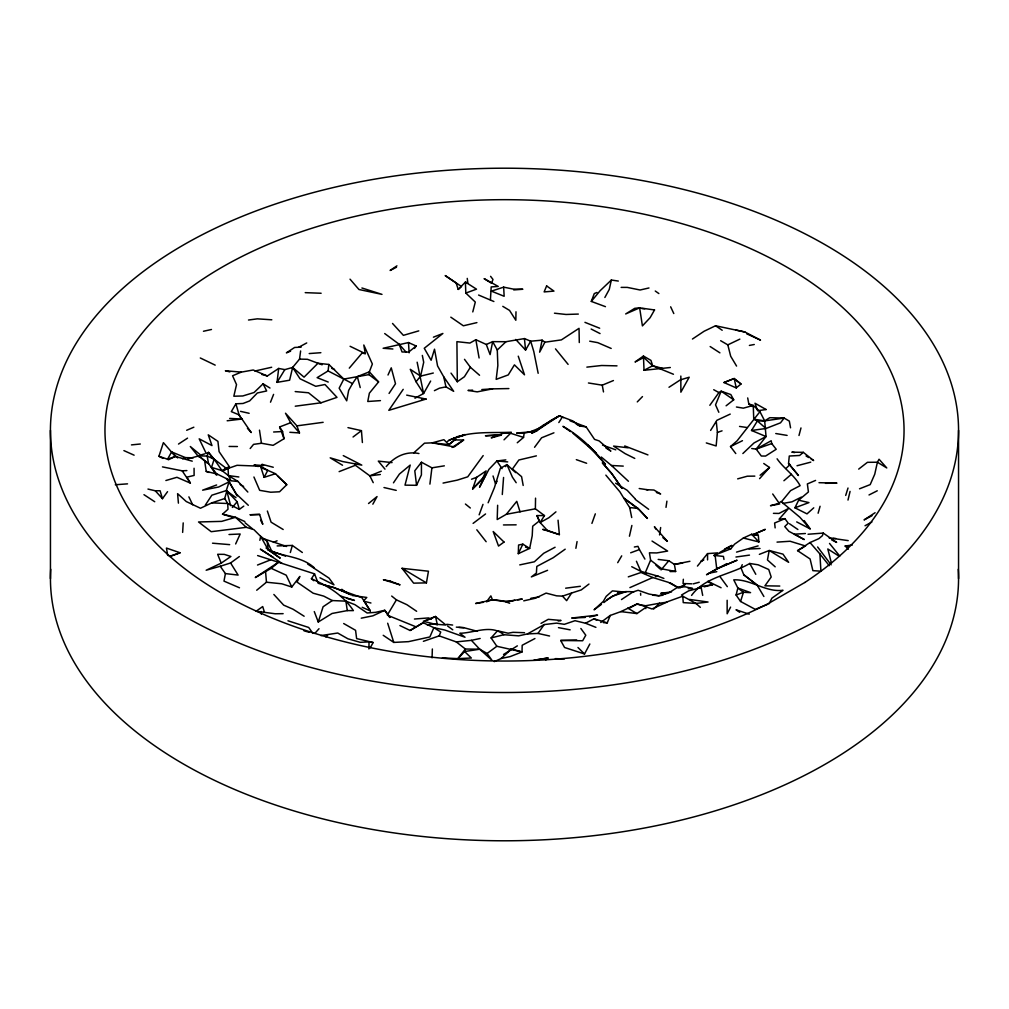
<?xml version="1.0" encoding="UTF-8"?>
<svg xmlns="http://www.w3.org/2000/svg" width="1009" height="1009" viewBox="0 0 1009 1009"><rect width="100%" height="100%" fill="white"/><g stroke="black" fill="none" stroke-linecap="round" stroke-linejoin="round"><path stroke-width="1.5" d="M444.338 465.843L431.915 467.835L421.459 462.236L421.409 474.898L416.566 485.304L405 485.14L410.209 465.073L399.413 474.066L393.46 482.832M464.506 359.33L470.383 367.263L464.405 376.735L457.317 381.743L456.913 341.66L469.904 343.06L475.844 339.718L486.3 344.473L490.109 354.613L492.657 341.635L505.963 341.71L524.428 338.583L530.696 341.193L542.123 340.159L544.898 342.202L561.382 339.894L579.04 328.329L579.292 342.543M558.053 520.19L559.39 534.619L547.256 530.343L540.105 522.536L544.456 515.586L535.375 508.801L535.552 498.156M515.99 311.794L515.826 320.257L509.532 310.406L502.797 306.345M368.89 648.951L369.054 641.888L360.226 642.317L347.916 638.798L337.712 633.021L320.887 635.594M497.639 505.269L497.197 519.547L506.316 514.313L535.375 508.801M525.512 547.143L529.675 548.417L518.298 553.676L518.576 545.037L522.864 544.154L529.675 548.417L532.21 535.754L532.702 526.181L539.222 521.022L536.965 515.574L544.456 515.586M432.066 657.843L432.356 648.989M349.278 368.134L362.029 353.112L365.271 353.642L363.808 345.002L372.371 364.022L369.344 371.842L357.325 376.597L352.482 383.584L343.817 379.081L328.858 364.463L317.961 363.278L304.05 377.164L292.623 367.453L284.828 369.622L278.673 368.449L277.034 382.373L289.621 380.204L292.623 367.453L299.534 359.116L300.619 350.981M182.642 532.399L183.209 522.902M645.596 574.184L645.76 571.548L650.591 560.172L649.43 552.818L656.771 552.932L667.617 551.065L652.028 541.051M683.345 579.254L683.055 583.555L691.77 583.82M502.293 494.511L503.567 477.471M716.34 422.166L717.399 432.394L716.15 445.953L706.3 442.926M788.546 463.509L798.409 475.428L788.546 463.509L789.278 456.03L799.62 455.475L803.328 452.347L813.645 460.558L811.122 459.032M490.412 299.812L491.206 286.909L498.244 286.442L484.106 278.635L491.509 283.252L492.997 279.468L490.588 276.327M328.228 382.045L317.141 377.656L328.089 370.934L328.858 364.463M429.91 484.118L431.915 467.835M378.577 381.919L368.941 374.604L369.344 371.842L378.577 381.919L369.37 393.182L367.768 401.494L380.443 400.623M666.003 507.363L666.911 501.158M517.264 442.762L523.532 437.401L524.176 433.164L536.296 430.502M680.835 376.054L680.873 392.186L689.21 377.215L680.255 379.926L668.992 387.267M659.533 534.934L660.655 527.53M426.416 582.874L428.459 571.22L402.061 568.319L413.64 583.152L426.416 582.874L402.061 568.319M575.874 548.303L577.072 541.581M221.223 563.136L217.654 554.294L224.288 554.37L230.884 556.476L221.223 563.136L206.164 570.236L220.239 566.263L225.411 573.591L223.985 581.121L239.486 587.78M259.855 540.307L260.663 536.372L253.839 529.586L246.284 527.329L211.196 531.693L198.533 521.968L221.677 521.376L235.564 517.302L244.859 521.577M542.123 340.159L539.626 352.179L544.898 342.202M618.315 281.057L611.34 280.035L609.272 289.419L604.87 297.478M629.427 536.208L631.874 525.462M847.989 500.073L850.07 491.408M472.78 311.92L475.302 302.057L465.817 293.064L465.401 282.079L467.848 283.088L467.243 278.383M767.761 604.265L755.249 609.348L740.568 601.478L736.091 595.007L737.856 588.033L733.745 579.847C751.15 579.103 765.541 592.535 783.022 590.278L771.898 598.173L769.148 603.71M798.989 435.497L800.982 427.942M162.89 458.389L158.93 456.27L163.395 442.636L175.339 456.446L192.24 461.163M290.34 552.528L292.333 545.44L277.147 545.919M818.11 513.228L820.077 506.278M740.568 601.478L743.444 592.283L737.856 588.033L750.57 592.636L743.444 592.283L736.091 595.007M845.706 495.419L848.014 488.028M257.623 555.568L314.531 573.856L311.415 578.762C327.786 585.788 343.438 595.411 353.377 610.609L347.285 610.596L332.062 613.472L318.264 622.011L323.094 606.75L332.302 600.557L345.898 601.15L354.966 604.694L367.137 612.98L375.512 612.349L384.757 610.294L389.915 617.357M217.313 474.734L211.512 467.394L214.173 459.183L208.459 452.373L206.214 453.457L199.189 438.839L211.978 445.574L208.245 434.829L217.919 441.362L219.092 451.628L229.384 466.7L228.362 468.592M187.409 458.944L198.773 455.917L204.6 460.672L206.24 471.417L217.225 474.066L226.23 478.531L229.106 481.835L226.268 490.588L211.852 495.192L205.357 505.068M231.994 517.112L222.522 514.161L228.009 509.255L227.693 503.504L224.704 498.534L226.836 490.967L226.268 490.588L235.98 497.677M831.618 539.853L836.625 542.413L823.256 533.08L822.385 535.691L818.879 538.642L810 542.552L797.577 550.662L810.101 558.986L812.888 570.653L820.91 571.17L819.913 553.954L810 542.552M472.666 488.898L476.664 477.295L486.124 470.913L482.062 479.817L472.666 488.898L485.569 475.138L479.552 487.208L488.861 469.437L496.92 460.974L505.837 459.89M591.917 523.394L595.323 513.846M479.136 514.842L482.996 504.374M605.45 306.66L591.299 301.414L594.288 293.569L596.95 292.471M270.5 402.187L273.59 394.38M603.344 622.629L607.254 622.868L610.231 615.452L620.825 611.618L637.347 603.849L652.016 608.969L668.248 601.44L682.765 596.193L695.983 603.445L700.322 607.342M423.389 641.32L439.18 635.884L440.731 632.063L433.87 627.674L423.2 622.73L410.083 630.474L399.917 625.567M742.246 564.674L740.947 567.815L743.797 574.802L755.703 583.997M488.129 502.785L494.41 487.675L500.338 468.353L506.934 464.607L515.687 472.603M387.998 375.02L391.252 367.844L395.503 383.735L389.058 393.434M235.652 543.952L240.18 534.013L229.018 534.518M518.298 553.676L522.864 544.154M813.746 507.83L807.011 513.871L794.928 507.804L798.636 500.199L808.423 491.963L807.364 483.929L815.575 480.423M368.941 374.604L343.817 379.081L339.15 388.2L346.705 400.825L348.635 390.445L352.482 383.584M730.592 607.103L727.161 613.775L727.148 600.279M211.512 467.394L221.993 470.61L237.039 465.3L260.499 466.196L264.144 477.333L267.751 470.345L275.482 473.713L286.745 484.749L279.556 491.774L270.715 492.228L259.679 490.336L253.927 477.005M576.694 639.958L560.676 640.475L564.573 647.488L584.526 653.971L589.849 643.994M370.278 647.753L373.128 642.531L356.618 638.596L355.572 630.31L343.678 623.524M167.532 459.284L171.593 451.918L185.429 457.607L193.299 457.809M372.851 504.185L377.038 496.579L368.537 503.516M430.654 381.049L423.591 393.51L414.951 398.214M515.713 339.453L525.563 350.06L530.696 341.193L533.799 351.548L538.163 373.292M617.71 562.681L621.708 555.858M278.673 368.449L267.347 375.979L253.209 370L241.34 372.107L232.575 375.764L236.522 384.606L233.836 396.222L242.778 395.969L254.066 392.514L263.097 383.811L266.666 390.962L257.371 392.968L249.639 400.914L243.055 403.474L235.904 403.802L231.313 411.622L239.095 414.876L251.241 432.558L247.445 428.333M387.33 615.074L396.411 599.863L391.681 596.054M277.034 382.373L284.828 369.622M751.73 448.526L756.182 449.093L766.045 436.544L751.528 430.477L757.381 420.942L764.671 420.879L784.144 418.079L789.328 421.106L790.551 427.816M710.613 430.414L716.882 420.312L730.226 414.094M558.822 422.557L561.609 418.205M588.953 584.072L581.247 589.924L571.624 593.015L566.629 600.658L562.505 596.142L556.615 595.84L546.109 593.103L535.363 598.249L523.734 600.834M497.122 481.268L495.469 483.778L493.035 475.971M505.547 466.625L506.934 464.607L512.395 477.131L516.192 482.718M709.844 405.303L718.913 392.564L721.158 391.189L730.831 394.557L733.707 399.816L726.102 405.807M414.447 348.458L416.162 346.011L408.506 342.556L383.13 348.269L392.892 349M483.185 455.589L467.735 476.816L457.228 480.145L443.052 483.084M534.934 638.533L522.183 645.268L522.019 651.953L496.857 646.277L491.106 637.928L503.882 634.724L518.676 635.847L527.455 633.917L537.948 633.425L544.192 624.571L556.577 623.121L564.334 624.331L575.004 620.699L585.51 623.234L595.915 627.358M147.97 489.062L155.285 490.79L162.474 498.686L167.544 491.673M403.209 389.335L388.818 410.335L426.063 399.059L406.69 395.124M534.556 447.29L541.606 437.78L553.928 432.811M747.694 397.937L748.804 403.903L753.256 405.441L759.941 411.672L737.125 440.794L730.503 446.583L735.775 453.558M256.702 590.227L266.464 582.218L281.788 583.795L291.778 587.011L299.875 576.429L297.024 582.092L313.156 593.204L323.712 596.105L332.302 600.557M421.459 462.236L414.787 470.787L416.566 485.304M506.316 514.313L516.772 501.322L520.064 511.904M250.182 448.526L253.562 444.364L261.457 443.266L273.124 445.335L284.034 438.701L282.558 431.537L279.619 426.958L290.655 422.708L299.484 432.937L289.86 432.293M417.146 362.193L423.591 393.51L416.049 381.717L420.602 376.117L423.704 362.256L422.33 355.42M697.446 566.074L707.561 553.6L717.866 552.869L714.006 555.429L715.293 556.791L716.743 568.824L706.514 574.739L726.846 563.615M691.569 595.411C705.228 576.543 730.781 574.827 749.737 563.463L758.175 564.813L768.732 569.505L771.204 577.034L764.923 585.825L779.793 586.052M723.97 559.453L723.428 556.413L714.006 555.429L730.743 548.871L734.602 544.141L743.356 538.037L751.617 534.265L758.289 535.274L758.919 541.947L743.356 538.037M781.66 501.549L790.577 490.651L800.124 485.657C794.31 475.075 783.703 468.466 777.094 458.805M591.299 301.414L600.153 290.68L611.34 280.035M232.347 507.439L237.128 501.725L226.836 490.967L230.632 505.648M661.059 569.908L668.803 560.752L674.39 564.359L682.664 563.06M759.6 478.657L769.501 467.482L763.75 463.484M314.808 633.425L319.008 628.721M491.106 637.928L497.525 630.776L508.107 633.211L513.026 632.315L524.516 632.706M325.882 636.906L327.837 634.737M413.69 452.927L424.499 443.178L432.281 442.837L448.929 444.641L455.526 439.167L448.929 444.641L443.91 439.684L432.281 442.837L454.277 446.899L463.598 440.038L454.353 439.911M363.77 600.658L366.772 597.454L352.103 595.487M637.272 401.91L642.481 396.587M460.243 285.673L445.196 275.571L456.156 282.999L458.212 289.432L465.401 282.079L476.488 289.154L465.817 293.064M504.021 439.823L510.604 433.277L523.532 437.401M653.605 609.083L659.545 603.231L666.76 602.222M785.948 468.504L790.047 464.506M518.26 356.177L524.503 374.818L514.426 364.867L508.259 374.907L496.176 379.371L497.853 365.498L497.286 349.997L505.963 341.71M742.864 453.533L754.026 442.938L766.045 436.544L764.671 420.879L759.941 411.672M501.069 658.536L511.462 649.014L522.019 651.953L510.125 656.594L501.069 658.536L494.259 661.639M545.819 659.949L547.95 657.994L534.165 660.201L547.95 657.994M458.212 289.432L461.504 286.518M386.207 466.599C394.418 456.636 405.959 450.909 418.949 453.533M783.917 480.738L791.397 474.28M555.946 511.853L548.833 517.756L540.105 522.536L536.965 515.574M760.105 475.277L769.501 467.482M271.194 568.332L279.064 561.849L255.277 577.564L271.194 568.332L286.215 575.193L291.778 587.011M736.229 387.91L740.997 384L734.224 378.489L723.983 382.537L736.229 387.91L734.224 378.489M416.162 346.011L408.645 352.091L402.036 351.964L399.173 344.258L384.706 333.55M858.697 469.109L867.425 462.324L877.401 462.223L886.772 467.949L879.041 459.246L877.401 462.223L874.753 474.205L870.199 484.61L859.517 488.797M353.049 436.998L361.436 430.654L362.395 442.522M473.107 523.381L485.556 513.959M600.746 622.477L610.231 615.452M601.452 604.378L594.087 609.814L603.357 601.301L606.22 596.319L612.438 590.883L623.184 591.942M603.912 602.562C612.022 595.55 622.667 589.861 633.69 592.106M439.18 635.884L456.257 641.901L471.405 640.349L479.704 649.216L487.095 653.466L496.857 646.277M178.416 503.138L177.597 493.678L186.299 501.561L200.476 508.246L211.802 502.873L227.693 503.504L239.347 509.368L243.787 506.114M220.239 566.263L230.594 562.972L239.373 556.539M503.529 654.475L517.352 645.861M778.141 504.26L770.498 505.698L778.191 503.579L781.042 501.523L799.86 517.226L810.113 528.855L796.694 521.905M565.191 549.186L553.184 557.725L536.813 566.427L536.397 573.074L531.339 576.921L547.572 570.312M662.61 368.411L652.659 365.762L650.969 360.415L643.439 356.038L635.065 361.979L643.805 357.527L652.659 365.762L673.444 374.251M620.825 611.618L636.919 613.573L646.466 607.002M396.928 265.846L390.117 270.475L396.487 267.234M692.451 339.024L704.118 331.242L715.545 325.756L744.919 331.999L760.509 340.109L746.685 333.815M679.814 588.02L683.749 585.409M410.083 630.474L423.2 622.73M621.481 599.56L632.908 591.98L638.142 590.29L649.039 594.061L658.776 595.751L662.875 595.26M178.505 444.061L187.548 438.133M875.093 512.723L864.07 519.925L872.016 515.675M607.128 599.712L612.513 596.205L626.375 591.539L617.546 592.838M452.07 447.466L463.598 440.038M563.388 417.638L559.352 415.822L536.334 430.881L551.406 420.148L559.352 415.822L572.809 420.93L579.898 426.038L586.141 426.895L594.553 439.382L599.119 440.908L610.861 451.073L605.867 447.958M719.997 552.327L731.891 545.377L724.651 549.06M559.352 415.822L542.943 425.382L531.68 433.252L536.775 430.982M681.453 595.058L688.706 590.833L701.356 587.528M797.577 550.662L804.261 546.777M703.588 559.831L700.965 561.307L703.677 560.02M541.013 623.385L548.253 619.337L561.08 620.472L558.191 621.014M527.455 633.917L544.192 624.571M756.182 449.093L771.191 440.744L771.734 443.582L776.211 449.282L765.591 456.055L761.316 456.03L756.182 449.093L771.734 443.582M381.352 471.178L369.824 475.844L355.395 465.275L355.319 464.342M629.477 608.112L637.347 603.849M865.041 525.739L871.877 522.031M298.714 347.26L306.723 342.934M555.089 547.244L543.737 553.273L534.354 561.786L519.761 564.889M643.439 356.038L644.032 370.29L652.659 365.762M585.51 623.234L593.998 618.782L607.254 622.868M697.118 588.6L700.965 586.582L712.695 584.69L707.839 581.298L721.082 587.755M869.014 494.965L877.262 490.79M801.31 497.134L791.964 501.839L782.744 503.441M248.315 505.295L236.358 494.044L229.106 481.835L218.612 487.019L202.62 490.172L216.62 484.976M730.503 446.583L742.46 440.693M434.4 390.66L439.445 388.175L445.953 386.863L453.684 391.328L443.72 376.811L437.565 365.939L434.513 349.19L431.12 360.251L424.259 348.269L442.888 333.462L433.416 337.183M447.479 441.324C466.826 430.326 489.933 433.227 511.311 432.23M629.906 587.616L652.76 577.539L668.273 582.294L678.325 587.717L685.149 584.665M168.276 459.839L175.339 456.446L167.507 459.209L158.93 456.27M720.64 340.701L727.817 344.864L739.849 339.125M486.3 344.473L492.657 341.635L497.286 349.997M427.173 620.232L435.484 616.524L445.915 625.025L431.776 623.94L427.375 625.101M273.426 542.401L277.071 540.786M752.449 534.972L765.137 529.422L752.449 534.972L758.289 535.274M510.579 649.405L511.462 649.014M224.439 468.832L229.384 466.7M186.665 430.275L193.842 427.211M355.395 465.275L339.125 471.632M805.396 533.509L794.348 534.202L804.287 539.563L788.899 531.314L784.762 526.584L788.193 523.154L784.914 518.664L774.622 523.015L775.139 527.896M588.436 382.979L602.247 385.173L613.434 380.544M182.566 458.767L185.429 457.607M540.635 427.639L530.002 431.902L516.646 433.038M257.509 565.027L270.563 559.881M723.983 382.537L733.833 378.665L740.997 384M759.361 554.37L769.211 550.498L782.997 554.143L788.647 562.341L769.211 550.498L767.445 559.97L775.189 566.831M751.528 430.477L765.97 428.484L780.499 422.834L784.144 418.079L769.766 417.701L764.671 420.879L753.748 419.189L753.256 405.441L743.318 408.166L736.431 407.005M290.579 351.22L286.392 352.835L294.628 347.462L301.161 347.134M471.544 479.225L476.664 477.295M794.928 507.804L808.953 502.596L798.636 500.199M170.231 556.413L180.069 552.768L166.435 548.064L167.696 555.429M630.675 552.793L639.416 549.564L644.915 559.087M562.505 596.142L571.624 593.015M514.666 600.241C505.32 604.214 495.533 596.735 486.515 601.818L490.866 595.878L492.442 599.8L505.522 601.667L509.633 603.256M628.292 576.858L641.043 572.481L652.76 577.539M295.259 406.198L321.013 402.805L336.993 397.369L324.986 384.517L315.741 386.308L300.039 378.779L292.623 367.453M448.955 440.075L465.136 434.551L451.805 439.066M169.298 556.451L180.069 552.768M211.802 502.873L224.704 498.534M532.298 432.18L536.511 430.78M717.399 432.394L722.053 430.843M503.655 287.149L491.396 291.134L504.147 296.28L503.655 287.149L513.215 289.078L522.839 289.255L513.732 289.924M264.144 477.333L275.482 473.713M418.773 330.876L403.386 335.341L392.539 323.46M165.88 480.524L176.941 477.295L190.373 483.122L186.892 477.143L194.119 475.441L194.069 468.252M736.532 552.1L758.112 545.894M204.814 453.848L200.614 455.021L190.323 446.52L198.672 456.812M737.667 478.859L747.316 476.198L754.833 476.122M501.284 435.144L491.257 437.843L503.605 433.138L510.604 433.277M693.221 583.87L699.224 582.243M797.022 465.754L810.744 462.147M704.194 586.822L712.695 584.69M433.302 373.027L420.602 376.117L410.259 369.319L416.049 381.717M589.546 617.016L597.568 615.112L571.725 618.038L585.207 617.47M536.397 455.866L518.866 460.003L512.433 469.021L521.577 476.639L523.179 485.455M476.904 322.615L463.358 325.793L450.809 317.167M648.976 287.969L640.097 289.999L627.245 287.388L621.14 287.388M254.873 371.022L271.673 367.263M203.465 331.255L211.486 329.489M492.442 599.8L475.63 603.508L483.412 602.297M471.405 640.349L480.17 638.47M361.26 618.176L372.876 615.818L384.757 610.294L389.827 617.483M689.929 561.294L674.39 564.359L675.639 571.485L670.026 571.561M508.864 388.566L492.594 388.869L477.181 391.87L467.987 390.433L472.603 390.13M709.087 573.188L716.781 571.687M505.522 601.667L522.284 599.056L517.705 599.775M749.397 345.431L754.265 344.498M290.655 422.708L285.497 413.223L296.911 425.861L323.145 422.317M207.564 463.257L198.773 455.917L207.16 456.043L214.173 459.183L221.993 470.61L224.931 470.068M634.346 547.004L637.953 546.348L639.416 549.564M636.956 604.202L645.659 605.741L659.545 603.231M259.616 514.439L250.232 514.754L259.616 514.439L262.819 524.302L260.574 520.215M530.948 598.249L539.159 596.937M227.164 420.778L242.185 419.012L229.674 418.432M487.095 653.466L491.887 660.176L479.704 649.216L464.619 651.549L457.884 658.625L442.421 657.893M655.308 576.644L658.158 576.215L663.872 578.434M848.367 549.199L845.176 546.046L852.34 544.986M735.952 557.018L749.485 555.114M248.504 320.017L257.333 318.844L271.812 319.79M671.515 591.905L660.794 593.305L665.499 593.658M565.658 588.197L580.364 586.292M380.343 474.495L369.824 475.844L373.242 482.655M586.86 367.125L601.641 365.498L617.004 365.863M644.032 370.29L670.329 367.503M131.46 444.893L140.314 444.01M784.914 518.664L779.062 519.219L788.559 508.46L778.986 513.442L773.436 513.341M457.039 436.657L462.753 436.178M808.045 534.253L823.256 533.08M309.208 353.566L320.862 352.696M414.447 619.034L428.56 617.924L431.272 619.274M115.329 484.749L127.525 483.853M501.372 434.854L485.43 435.774L501.145 434.854M777.031 542.11L790.11 541.253L805.598 546.008M481.823 389.55L492.594 388.869M228.185 480.498L238.036 481.495L247.836 492.051M162.462 466.89L182.2 470.825L186.879 470.572M273.628 432.003L282.558 431.537M383.218 635.304L393.787 642.418L408.519 641.648L429.872 636.956L433.87 627.674L444.792 630.032L465.023 637.247L459.839 633.274C474.394 633.021 491.194 624.016 503.882 634.724M749.031 549.022L760.017 548.48M688.226 588.688L692.628 588.474L685.149 586.784L677.518 587.314L668.601 593.027L658.776 595.751L652.848 595.209M421.535 399.223L426.063 399.059M578.321 314.076L566.011 314.467L554.471 313.194M825.513 483.324L836.953 483.122L819.005 482.693M283.125 613.661L275.129 613.762L256.172 611.227L262.706 606.56L264.472 612.312M503.453 524.945L516.154 524.831M155.285 490.79L160.078 490.752L162.474 498.686M524.176 433.164L517.15 433.101L519.875 433.365M229.131 446.457L237.418 446.533M479.704 649.216L465.376 649.027L456.257 641.901M803.328 452.347L791.851 452.158L794.625 452.587M299.534 359.116L307.442 359.292L322.111 364.804M833.144 538.44L848.203 540.622M560.676 640.475L582.66 640.765L585.775 635.216L580.856 628.481M555.379 658.625L564.409 658.94M305.222 292.648L321.127 293.253M641.926 308.628L644.814 308.754M646.29 489.68L653.92 490.033L660.63 493.969L656.392 492.48M601.263 457.027L611.467 465.477L623.247 466.108M458.855 627.396L463.888 627.699L477.434 631.331M728.17 548.707L730.743 548.871M829.209 538.037L835.919 538.503M304.012 630.827L309.258 632.302M456.333 627.131L463.888 627.699M271.837 551.431L267.133 541.253L260.663 536.372L268.268 549.918C283.516 557.056 301.161 555.934 314.341 567.802M212.521 543.195L229.661 544.633M507.716 461.908L496.92 460.974L502.041 468.655M241.34 372.107L225.385 370.77L229.901 371.88M295.208 391.58L308.514 392.778L321.013 402.805M392.06 462.589L378.312 461.113L384.984 469.16M638.054 508.448L623.739 498.068L629.679 507.527L638.054 508.448L647.425 518.462L639.176 509.747L623.739 498.068L619.854 491.761L605.854 475.138M628.09 447.794L613.573 446.092L625.139 453.634L634.775 458.427M225.411 573.591L238.099 575.08L230.594 562.972M845.176 546.046L848.153 546.399M658.196 559.415L668.803 560.752M238.856 476.967L228.463 475.617L221.993 470.61M446.773 624.294L452.637 625.063M689.563 599.422L708.041 602.02L695.983 603.445L683.244 602.613L682.765 596.193M739.547 426.429L747.101 427.526M639.202 488.52L647.879 489.806M369.054 641.888L373.128 642.531M775.77 433.529L787.108 435.409M589.71 341.181L597.782 342.669L611.189 348.446M675.639 571.485L662.018 568.925L650.591 560.172M558.469 627.636L570.148 629.843M283.718 545.894L286.543 546.437L263.942 538.844L266.288 540.383M547.256 530.343L542.754 529.372L559.39 534.619M735.788 329.981L744.919 331.999M537.948 633.425L549.564 636.011M347.966 427.627L361.436 430.654M240.52 411.357L249.147 413.299M383.988 487.536L396.222 490.374M222.522 514.161L235.564 517.302L246.284 527.329M370.934 603.004L364.262 601.326L370.328 610.912L362.168 607.292M273.262 467.255L261.987 464.329L263.538 465.527L254.104 464.922L258.203 466.549M778.191 503.579L779.68 503.97L772.705 493.994M318.642 583.454L333.664 587.541L361.878 597.656L370.328 610.912M261.697 374.427L267.347 375.979M631.735 566.705L640.816 571.308L658.158 576.215M324.204 584.955L333.664 587.541L348.761 593.733L340.626 589.887L350.829 594.869M287.969 620.787L308.691 627.459L312.916 633.412M346.718 598.287L354.462 600.431L340.55 596.004M361.903 287.981L381.982 294.376L358.939 289.495L350.035 279.178M576.328 459.65L586.633 463.27M602.562 445.108L615.767 449.825M267.133 541.253L268.268 549.918L285.484 556.085M206.24 471.417L209.153 472.477M331.797 368.386L334.559 369.408M570.123 420.854L586.141 426.895M624.735 445.953L647.942 454.908M262.29 468.176L267.751 470.345L260.499 466.196M584.955 322.35L599.674 328.228M226.23 478.531L230.758 480.347L228.463 475.617L228.021 467.936M387.935 615.402L415.746 626.728M749.22 614.153L736.028 609.789L739.736 612.312M478.594 295.044L493.88 301.514M123.905 450.607L134.121 455.185M396.411 599.863L406.892 604.694L416.641 611.29M200.299 357.981L215.194 365.132M753.748 419.189L757.381 420.942L765.97 428.484M350.098 346.289L365.271 353.642M319.979 577.779L333.992 584.842L329.035 578.119L307.619 564.018M591.16 329.035L600.04 333.575M343.274 455.601L361.802 465.136L342.707 461.554L330.195 457.834L342.518 465.237M328.089 370.934L343.817 379.081M576.24 424.095L579.898 426.038M593.998 618.782L596.697 620.258M713.716 389.714L718.913 392.564M240.117 484.484L243.61 486.426M627.712 608.099L636.919 613.573M670.241 582.887L678.325 587.717M806.09 455.992L808.613 457.518M283.176 529.498L271.093 522.183L267.372 511.046M263.097 383.811L269.983 388.036M238.036 481.495L228.463 475.617L230.796 477.522M615.629 483.197L627.232 490.349L635.38 499.064M304.138 616.234L293.014 609.209L283.668 605.135L273.855 594.465M839.387 556.363L827.809 548.972L831.416 563.199M273.237 557.346L260.347 549.136L281.99 563.388M710.159 346.541L719.909 352.847M143.972 494.675L154.73 501.738M715.545 325.756L722.192 330.258M789.467 523.747L797.892 529.511M733.707 399.816L721.158 391.189L715.545 404.849L718.824 412.277M268.268 549.918L280.237 558.166L266.048 547.988M570.489 431.562L562.959 426.34C579.62 435.623 593.708 449.308 605.438 464.291L587.49 444.931L595.878 452.814L572.998 433.315M655.257 291.021L658.864 293.556M292.333 545.44L302.347 552.503M743.797 574.802L757.002 584.892L763.889 596.496M204.6 460.672L208.649 463.648L216.443 475.1M211.158 457.102L213.631 458.918M635.38 499.493L648.648 509.305M447.529 625.958L452.764 629.818M214.173 459.183L226.609 468.592M341.799 589.269L345.103 591.779M748.804 403.903L752.109 406.463M311.415 578.762L313.837 580.717M465.414 504.033L470.32 508.006M245.124 522.826L252.376 528.741M662.9 537.683L667.39 541.366L654.4 526.723L655.863 529.069M611.467 465.477L628.43 481.268M470.383 367.263L479.552 375.26M655.825 565.04L660.012 568.937M277.513 475.92L286.745 484.749M577.968 647.513L584.526 653.971M171.593 451.918L177.672 457.922M751.617 534.265L758.919 541.947M399.173 344.258L406.249 352.33M819.913 553.954L829.247 565.696M555.492 348.874L568.105 364.375M831.139 564.851L817.618 546.992M829.524 543.435L839.74 556.035M476.803 529.775L486.149 541.719M213.858 459.385L208.459 452.373L207.16 456.043L208.661 464.178M719.896 576.505L727.338 586.658M451.023 373.128L457.317 381.743M804.198 520.594L810.113 528.855M622.011 488.356L611.782 473.612L602.423 462.917L611.782 473.612L622.086 488.406M182.2 470.825L190.373 483.122M736.57 366.078L730.693 356.265L727.817 344.864M229.106 481.835L237.191 495.949M749.737 563.463L755.791 574.298M241.151 418.735L239.095 414.876L235.904 403.802M188.885 496.857L192.681 504.79M670.657 306.812L673.798 313.547M636.427 561.244L640.816 571.308M314.531 573.856L318.176 583.278M314.278 611.58L318.264 622.011M279.619 426.958L280.716 429.884M281.826 432.823L284.034 438.701M296.911 425.861L299.484 432.937M387.683 623.234L393.787 642.418M237.128 501.725L239.347 509.368M357.325 376.597L360.226 387.582M443.72 376.811L445.953 386.863M629.679 507.527L631.722 517.541M700.965 586.582L702.693 595.398M602.247 385.173L603.496 391.921M475.844 339.718L479.098 357.981M259.477 430.137L261.457 443.266M345.898 601.15L347.285 610.596M524.428 338.583L525.563 350.06M265.581 571.75L266.464 582.218M640.564 593.279L640.702 595.222M645.659 605.741L645.836 608.641M408.506 342.556L409.112 352.835M261.192 611.454L261.306 614.153M958.55 430.351A454.05 262.138 0 0 1 277.475 657.376A454.05 262.138 0 0 1 277.475 203.326A454.05 262.138 0 0 1 958.55 430.351L958.55 578.649M707.561 553.6L707.561 559.894M50.45 430.351L50.45 578.649M958.26 569.29A454.05 262.138 0 0 1 504.5 840.787A454.05 262.138 0 0 1 50.74 569.29M465.376 649.027L464.619 651.549L471.329 658.019L457.884 658.625L465.376 649.027M546.626 285.925L544.128 291.916L553.954 291.109L546.626 285.925M654.526 309.952L650.162 317.646L642.418 325.894L639.63 307.859L634.737 308.338L625.681 313.95L639.63 307.859L654.526 309.952M504.008 542.047L498.534 546.058L493.187 531.516L504.008 542.047M804.892 582.445L767.937 603.786A399.539 230.67 0 0 1 116.413 485.178A399.539 230.67 0 0 1 599.46 206.29A399.539 230.67 0 0 1 804.892 582.445M732.181 562.265L716.743 568.824L737.087 560.209L732.181 562.265M435.484 616.524L423.326 621.267L437.389 624.811L435.484 616.524M766.108 409.528L757.608 410.726L754.997 403.234L766.108 409.528M390.256 581.146L383.395 579.734L400.068 584.867L390.256 581.146"/></g></svg>
